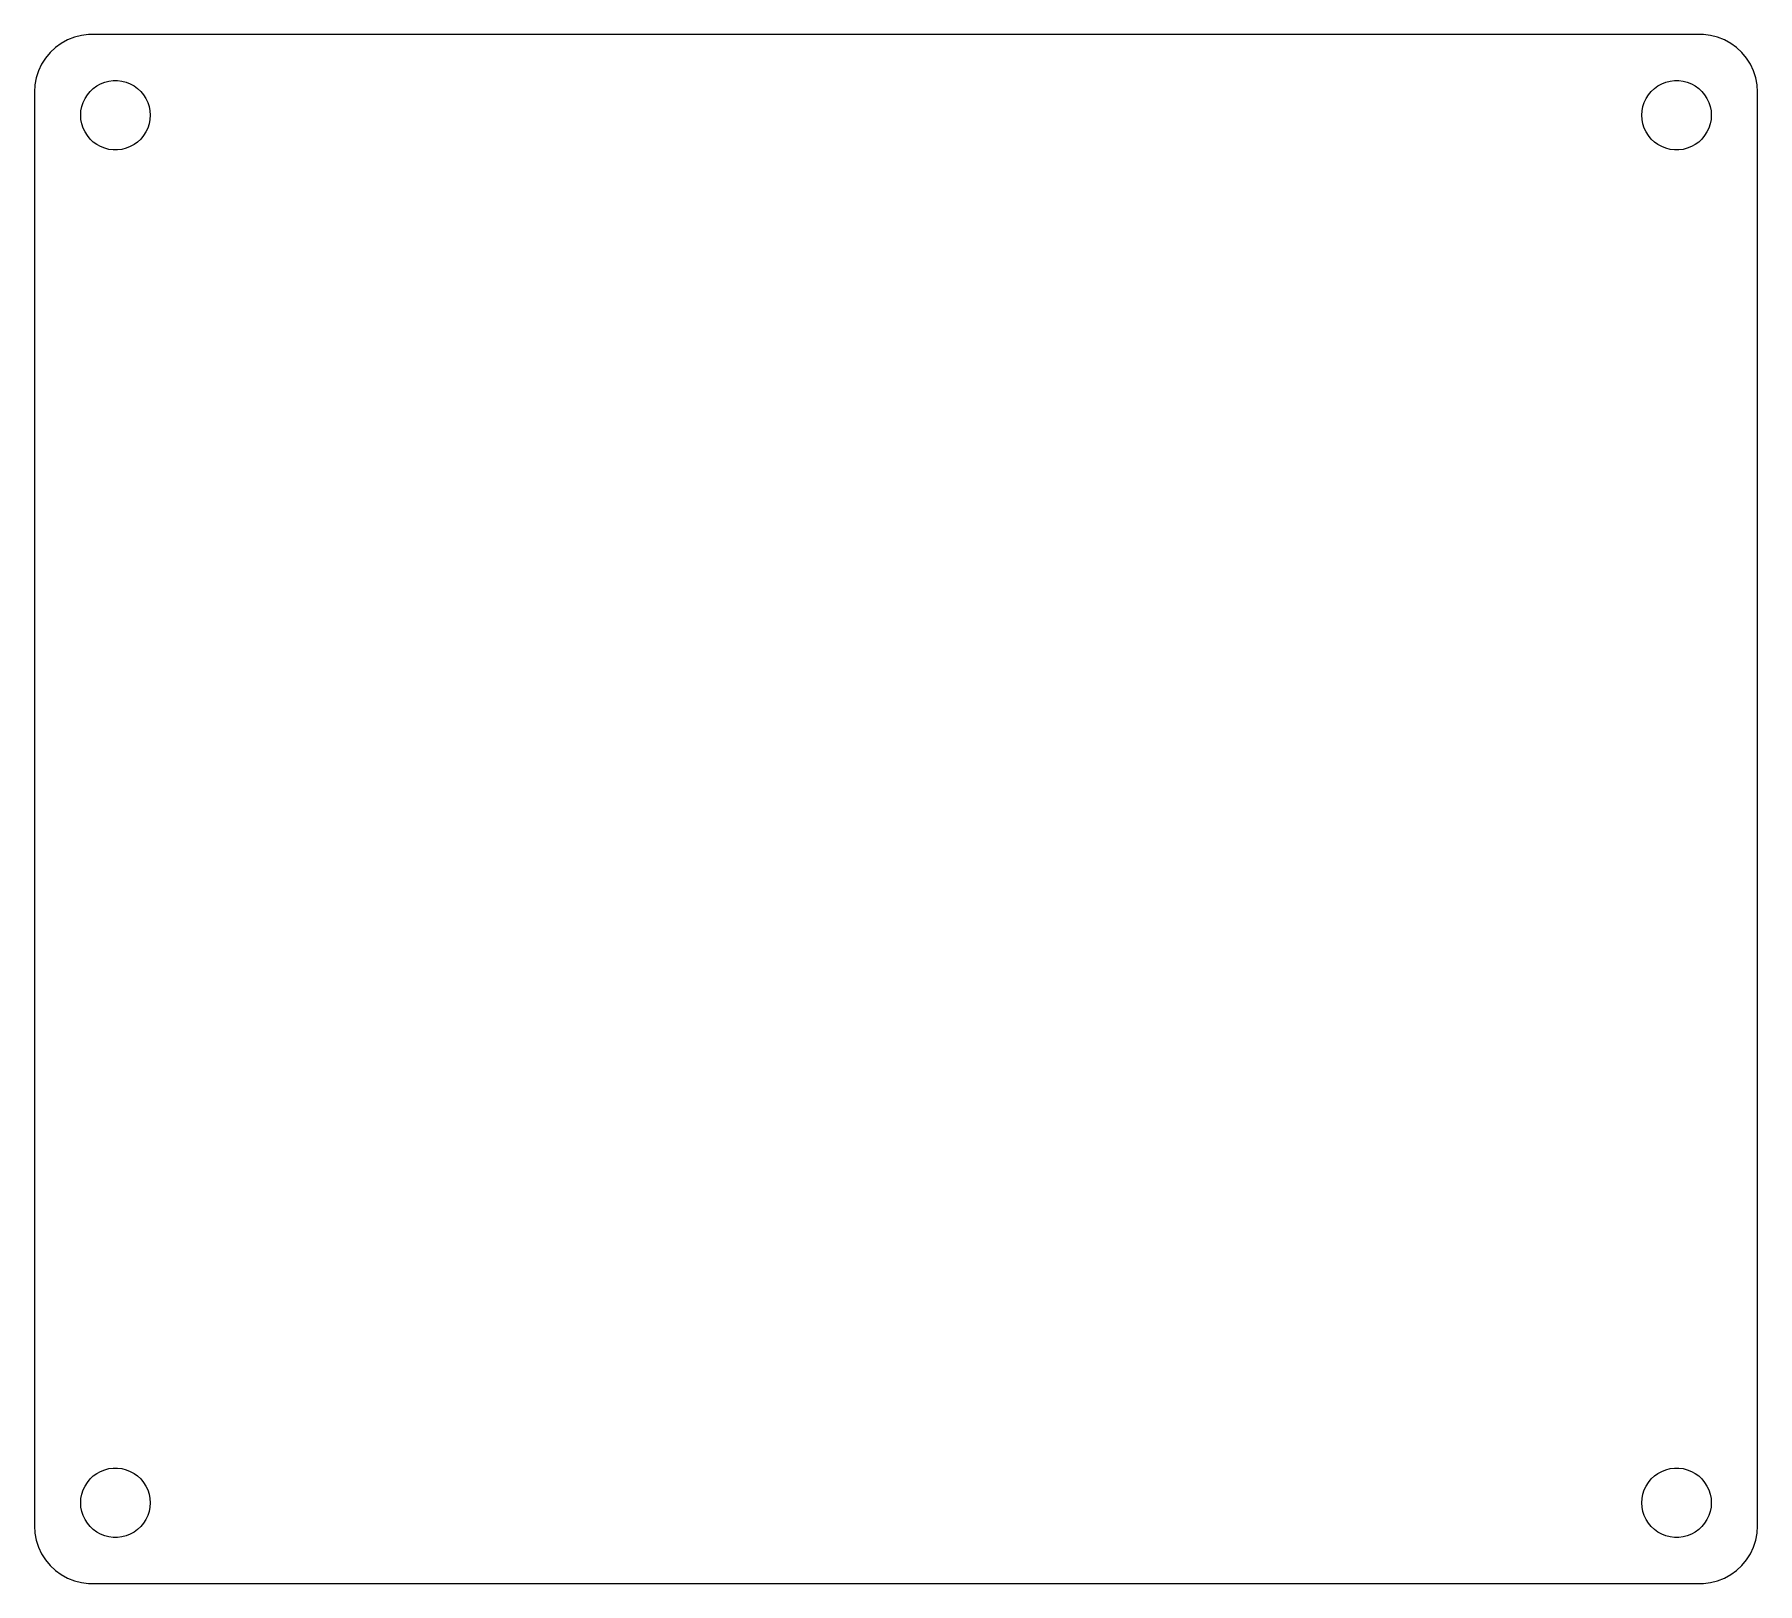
# Model space of a CAD drawing. Header units: metres. Extents: x -74 to 74, y -67 to 67.
import ezdxf

# ---------------------------------------------------------------- set-up
doc = ezdxf.new("R2010")
doc.units = ezdxf.units.M

msp = doc.modelspace()

# ---------------------------------------------------------------- linework, layer by layer
for p, q in [((-72.6871, 65.8526), (-73.1448, 65.4227)), ((-72.1791, 66.2216), (-72.6871, 65.8526)), ((-71.6289, 66.5241), (-72.1791, 66.2216)), ((-71.0451, 66.7553), (-71.6289, 66.5241)), ((-70.4369, 66.9114), (-71.0451, 66.7553)), ((-69.8139, 66.9901), (-70.4369, 66.9114)), ((69.8139, 66.9901), (-69.8139, 66.9901)), ((70.4369, 66.9114), (69.8139, 66.9901)), ((71.0451, 66.7553), (70.4369, 66.9114)), ((71.6289, 66.5241), (71.0451, 66.7553)), ((72.1791, 66.2216), (71.6289, 66.5241)), ((72.6871, 65.8526), (72.1791, 66.2216)), ((73.1448, 65.4227), (72.6871, 65.8526)), ((-73.8815, 64.4088), (-74.1489, 63.8406)), ((-73.5451, 64.9389), (-73.8815, 64.4088)), ((-73.1448, 65.4227), (-73.5451, 64.9389)), ((73.5451, 64.9389), (73.1448, 65.4227)), ((73.8815, 64.4088), (73.5451, 64.9389)), ((74.1489, 63.8406), (73.8815, 64.4088)), ((-74.4606, 62.6267), (-74.5, 62)), ((-74.3429, 63.2434), (-74.4606, 62.6267)), ((-74.1489, 63.8406), (-74.3429, 63.2434)), ((-69.1075, 62.533), (-68.7773, 62.7145)), ((-68.7773, 62.7145), (-68.427, 62.8532)), ((-68.427, 62.8532), (-68.0621, 62.9469)), ((-68.0621, 62.9469), (-67.6884, 62.9941)), ((-67.6884, 62.9941), (-67.3116, 62.9941)), ((-67.3116, 62.9941), (-66.9379, 62.9469)), ((-66.9379, 62.9469), (-66.573, 62.8532)), ((-66.573, 62.8532), (-66.2227, 62.7145)), ((-66.2227, 62.7145), (-65.8925, 62.533)), ((65.8925, 62.533), (66.2227, 62.7145)), ((66.2227, 62.7145), (66.573, 62.8532)), ((66.573, 62.8532), (66.9379, 62.9469)), ((66.9379, 62.9469), (67.3116, 62.9941)), ((67.3116, 62.9941), (67.6884, 62.9941)), ((67.6884, 62.9941), (68.0621, 62.9469)), ((68.0621, 62.9469), (68.427, 62.8532)), ((68.427, 62.8532), (68.7773, 62.7145)), ((68.7773, 62.7145), (69.1075, 62.533)), ((74.3429, 63.2434), (74.1489, 63.8406)), ((74.4606, 62.6267), (74.3429, 63.2434)), ((74.5, 62), (74.4606, 62.6267)), ((-74.5, 62), (-74.5, -62)), ((-70.4057, 60.7461), (-70.2893, 61.1044)), ((-70.2893, 61.1044), (-70.1289, 61.4453)), ((-70.1289, 61.4453), (-69.927, 61.7634)), ((-69.927, 61.7634), (-69.6869, 62.0536)), ((-69.6869, 62.0536), (-69.4123, 62.3115)), ((-69.4123, 62.3115), (-69.1075, 62.533)), ((-65.8925, 62.533), (-65.5877, 62.3115)), ((-65.5877, 62.3115), (-65.3131, 62.0536)), ((-65.3131, 62.0536), (-65.073, 61.7634)), ((-65.073, 61.7634), (-64.8711, 61.4453)), ((-64.8711, 61.4453), (-64.7107, 61.1044)), ((-64.7107, 61.1044), (-64.5943, 60.7461)), ((64.5943, 60.7461), (64.7107, 61.1044)), ((64.7107, 61.1044), (64.8711, 61.4453)), ((64.8711, 61.4453), (65.073, 61.7634)), ((65.073, 61.7634), (65.3131, 62.0536)), ((65.3131, 62.0536), (65.5877, 62.3115)), ((65.5877, 62.3115), (65.8925, 62.533)), ((69.1075, 62.533), (69.4123, 62.3115)), ((69.4123, 62.3115), (69.6869, 62.0536)), ((69.6869, 62.0536), (69.927, 61.7634)), ((69.927, 61.7634), (70.1289, 61.4453)), ((70.1289, 61.4453), (70.2893, 61.1044)), ((70.2893, 61.1044), (70.4057, 60.7461)), ((74.5, -62), (74.5, 62)), ((-70.5, 60), (-70.4763, 60.376)), ((-70.4763, 59.624), (-70.5, 60)), ((-70.4763, 60.376), (-70.4057, 60.7461)), ((-70.4057, 59.2539), (-70.4763, 59.624)), ((-64.5943, 60.7461), (-64.5237, 60.376)), ((-64.5237, 59.624), (-64.5943, 59.2539)), ((-64.5237, 60.376), (-64.5, 60)), ((-64.5, 60), (-64.5237, 59.624)), ((64.5, 60), (64.5237, 60.376)), ((64.5237, 59.624), (64.5, 60)), ((64.5237, 60.376), (64.5943, 60.7461)), ((64.5943, 59.2539), (64.5237, 59.624)), ((70.4057, 60.7461), (70.4763, 60.376)), ((70.4763, 59.624), (70.4057, 59.2539)), ((70.4763, 60.376), (70.5, 60)), ((70.5, 60), (70.4763, 59.624)), ((-70.2893, 58.8956), (-70.4057, 59.2539)), ((-70.1289, 58.5547), (-70.2893, 58.8956)), ((-69.927, 58.2366), (-70.1289, 58.5547)), ((-69.6869, 57.9464), (-69.927, 58.2366)), ((-65.073, 58.2366), (-65.3131, 57.9464)), ((-64.8711, 58.5547), (-65.073, 58.2366)), ((-64.7107, 58.8956), (-64.8711, 58.5547)), ((-64.5943, 59.2539), (-64.7107, 58.8956)), ((64.7107, 58.8956), (64.5943, 59.2539)), ((64.8711, 58.5547), (64.7107, 58.8956)), ((65.073, 58.2366), (64.8711, 58.5547)), ((65.3131, 57.9464), (65.073, 58.2366)), ((69.927, 58.2366), (69.6869, 57.9464)), ((70.1289, 58.5547), (69.927, 58.2366)), ((70.2893, 58.8956), (70.1289, 58.5547)), ((70.4057, 59.2539), (70.2893, 58.8956)), ((-69.4123, 57.6885), (-69.6869, 57.9464)), ((-69.1075, 57.467), (-69.4123, 57.6885)), ((-68.7773, 57.2855), (-69.1075, 57.467)), ((-68.427, 57.1468), (-68.7773, 57.2855)), ((-68.0621, 57.0531), (-68.427, 57.1468)), ((-67.6884, 57.0059), (-68.0621, 57.0531)), ((-67.3116, 57.0059), (-67.6884, 57.0059)), ((-66.9379, 57.0531), (-67.3116, 57.0059)), ((-66.573, 57.1468), (-66.9379, 57.0531)), ((-66.2227, 57.2855), (-66.573, 57.1468)), ((-65.8925, 57.467), (-66.2227, 57.2855)), ((-65.5877, 57.6885), (-65.8925, 57.467)), ((-65.3131, 57.9464), (-65.5877, 57.6885)), ((65.5877, 57.6885), (65.3131, 57.9464)), ((65.8925, 57.467), (65.5877, 57.6885)), ((66.2227, 57.2855), (65.8925, 57.467)), ((66.573, 57.1468), (66.2227, 57.2855)), ((66.9379, 57.0531), (66.573, 57.1468)), ((67.3116, 57.0059), (66.9379, 57.0531)), ((67.6884, 57.0059), (67.3116, 57.0059)), ((68.0621, 57.0531), (67.6884, 57.0059)), ((68.427, 57.1468), (68.0621, 57.0531)), ((68.7773, 57.2855), (68.427, 57.1468)), ((69.1075, 57.467), (68.7773, 57.2855)), ((69.4123, 57.6885), (69.1075, 57.467)), ((69.6869, 57.9464), (69.4123, 57.6885)), ((-69.927, -58.2366), (-69.6869, -57.9464)), ((-69.6869, -57.9464), (-69.4123, -57.6885)), ((-69.4123, -57.6885), (-69.1075, -57.467)), ((-69.1075, -57.467), (-68.7773, -57.2855)), ((-68.7773, -57.2855), (-68.427, -57.1468)), ((-68.427, -57.1468), (-68.0621, -57.0531)), ((-68.0621, -57.0531), (-67.6884, -57.0059)), ((-67.6884, -57.0059), (-67.3116, -57.0059)), ((-67.3116, -57.0059), (-66.9379, -57.0531)), ((-66.9379, -57.0531), (-66.573, -57.1468)), ((-66.573, -57.1468), (-66.2227, -57.2855)), ((-66.2227, -57.2855), (-65.8925, -57.467)), ((-65.8925, -57.467), (-65.5877, -57.6885)), ((-65.5877, -57.6885), (-65.3131, -57.9464)), ((-65.3131, -57.9464), (-65.073, -58.2366)), ((65.073, -58.2366), (65.3131, -57.9464)), ((65.3131, -57.9464), (65.5877, -57.6885)), ((65.5877, -57.6885), (65.8925, -57.467)), ((65.8925, -57.467), (66.2227, -57.2855)), ((66.2227, -57.2855), (66.573, -57.1468)), ((66.573, -57.1468), (66.9379, -57.0531)), ((66.9379, -57.0531), (67.3116, -57.0059)), ((67.3116, -57.0059), (67.6884, -57.0059)), ((67.6884, -57.0059), (68.0621, -57.0531)), ((68.0621, -57.0531), (68.427, -57.1468)), ((68.427, -57.1468), (68.7773, -57.2855)), ((68.7773, -57.2855), (69.1075, -57.467)), ((69.1075, -57.467), (69.4123, -57.6885)), ((69.4123, -57.6885), (69.6869, -57.9464)), ((69.6869, -57.9464), (69.927, -58.2366)), ((-70.4763, -59.624), (-70.4057, -59.2539)), ((-70.4057, -59.2539), (-70.2893, -58.8956)), ((-70.2893, -58.8956), (-70.1289, -58.5547)), ((-70.1289, -58.5547), (-69.927, -58.2366)), ((-65.073, -58.2366), (-64.8711, -58.5547)), ((-64.8711, -58.5547), (-64.7107, -58.8956)), ((-64.7107, -58.8956), (-64.5943, -59.2539)), ((-64.5943, -59.2539), (-64.5237, -59.624)), ((64.5237, -59.624), (64.5943, -59.2539)), ((64.5943, -59.2539), (64.7107, -58.8956)), ((64.7107, -58.8956), (64.8711, -58.5547)), ((64.8711, -58.5547), (65.073, -58.2366)), ((69.927, -58.2366), (70.1289, -58.5547)), ((70.1289, -58.5547), (70.2893, -58.8956)), ((70.2893, -58.8956), (70.4057, -59.2539)), ((70.4057, -59.2539), (70.4763, -59.624)), ((-70.5, -60), (-70.4763, -59.624)), ((-70.4763, -60.376), (-70.5, -60)), ((-70.4057, -60.7461), (-70.4763, -60.376)), ((-70.2893, -61.1044), (-70.4057, -60.7461)), ((-64.5943, -60.7461), (-64.7107, -61.1044)), ((-64.5237, -60.376), (-64.5943, -60.7461)), ((-64.5237, -59.624), (-64.5, -60)), ((-64.5, -60), (-64.5237, -60.376)), ((64.5, -60), (64.5237, -59.624)), ((64.5237, -60.376), (64.5, -60)), ((64.5943, -60.7461), (64.5237, -60.376)), ((64.7107, -61.1044), (64.5943, -60.7461)), ((70.4057, -60.7461), (70.2893, -61.1044)), ((70.4763, -60.376), (70.4057, -60.7461)), ((70.4763, -59.624), (70.5, -60)), ((70.5, -60), (70.4763, -60.376)), ((-74.5, -62), (-74.4606, -62.6267)), ((-70.1289, -61.4453), (-70.2893, -61.1044)), ((-69.927, -61.7634), (-70.1289, -61.4453)), ((-69.6869, -62.0536), (-69.927, -61.7634)), ((-69.4123, -62.3115), (-69.6869, -62.0536)), ((-69.1075, -62.533), (-69.4123, -62.3115)), ((-68.7773, -62.7145), (-69.1075, -62.533)), ((-65.8925, -62.533), (-66.2227, -62.7145)), ((-65.5877, -62.3115), (-65.8925, -62.533)), ((-65.3131, -62.0536), (-65.5877, -62.3115)), ((-65.073, -61.7634), (-65.3131, -62.0536)), ((-64.8711, -61.4453), (-65.073, -61.7634)), ((-64.7107, -61.1044), (-64.8711, -61.4453)), ((64.8711, -61.4453), (64.7107, -61.1044)), ((65.073, -61.7634), (64.8711, -61.4453)), ((65.3131, -62.0536), (65.073, -61.7634)), ((65.5877, -62.3115), (65.3131, -62.0536)), ((65.8925, -62.533), (65.5877, -62.3115)), ((66.2227, -62.7145), (65.8925, -62.533)), ((69.1075, -62.533), (68.7773, -62.7145)), ((69.4123, -62.3115), (69.1075, -62.533)), ((69.6869, -62.0536), (69.4123, -62.3115)), ((69.927, -61.7634), (69.6869, -62.0536)), ((70.1289, -61.4453), (69.927, -61.7634)), ((70.2893, -61.1044), (70.1289, -61.4453)), ((74.4606, -62.6267), (74.5, -62)), ((-74.4606, -62.6267), (-74.3429, -63.2434)), ((-74.3429, -63.2434), (-74.1489, -63.8406)), ((-74.1489, -63.8406), (-73.8815, -64.4088)), ((-68.427, -62.8532), (-68.7773, -62.7145)), ((-68.0621, -62.9469), (-68.427, -62.8532)), ((-67.6884, -62.9941), (-68.0621, -62.9469)), ((-67.3116, -62.9941), (-67.6884, -62.9941)), ((-66.9379, -62.9469), (-67.3116, -62.9941)), ((-66.573, -62.8532), (-66.9379, -62.9469)), ((-66.2227, -62.7145), (-66.573, -62.8532)), ((66.573, -62.8532), (66.2227, -62.7145)), ((66.9379, -62.9469), (66.573, -62.8532)), ((67.3116, -62.9941), (66.9379, -62.9469)), ((67.6884, -62.9941), (67.3116, -62.9941)), ((68.0621, -62.9469), (67.6884, -62.9941)), ((68.427, -62.8532), (68.0621, -62.9469)), ((68.7773, -62.7145), (68.427, -62.8532)), ((73.8815, -64.4088), (74.1489, -63.8406)), ((74.1489, -63.8406), (74.3429, -63.2434)), ((74.3429, -63.2434), (74.4606, -62.6267)), ((-73.8815, -64.4088), (-73.5451, -64.9389)), ((-73.5451, -64.9389), (-73.1448, -65.4227)), ((-73.1448, -65.4227), (-72.6871, -65.8526)), ((72.6871, -65.8526), (73.1448, -65.4227)), ((73.1448, -65.4227), (73.5451, -64.9389)), ((73.5451, -64.9389), (73.8815, -64.4088)), ((-72.6871, -65.8526), (-72.1791, -66.2216)), ((-72.1791, -66.2216), (-71.6289, -66.5241)), ((-71.6289, -66.5241), (-71.0451, -66.7553)), ((-71.0451, -66.7553), (-70.4369, -66.9114)), ((-70.4369, -66.9114), (-69.8139, -66.9901)), ((-69.8139, -66.9901), (69.8139, -66.9901)), ((69.8139, -66.9901), (70.4369, -66.9114)), ((70.4369, -66.9114), (71.0451, -66.7553)), ((71.0451, -66.7553), (71.6289, -66.5241)), ((71.6289, -66.5241), (72.1791, -66.2216)), ((72.1791, -66.2216), (72.6871, -65.8526))]:
    msp.add_line(p, q)

doc.saveas('drawing.dxf')
